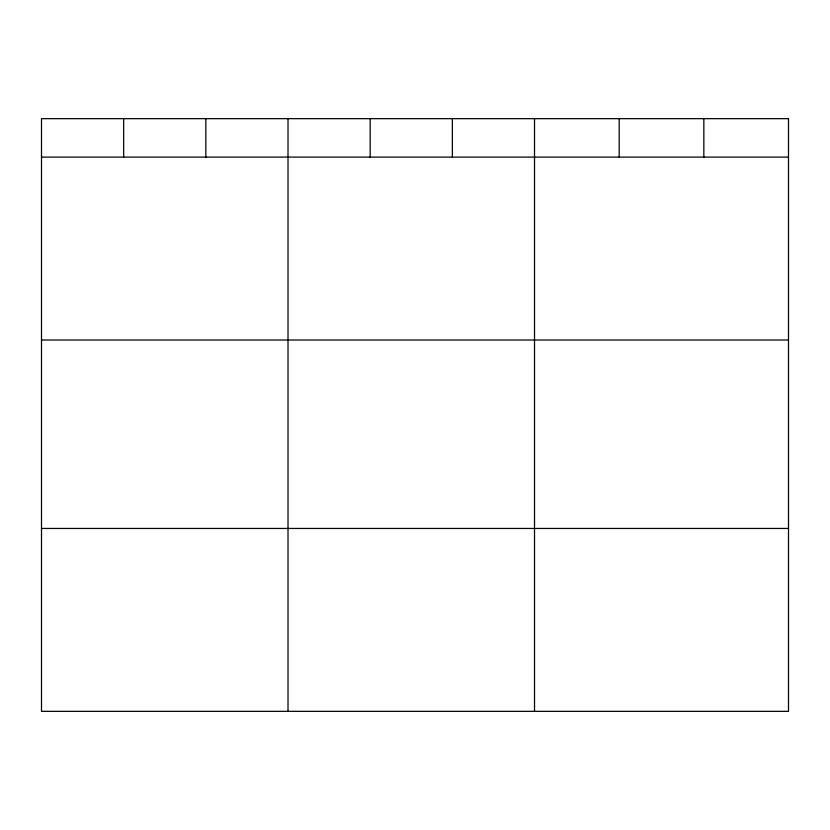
<?xml version="1.0" encoding="UTF-8"?>
<svg xmlns="http://www.w3.org/2000/svg" width="830" height="830" viewBox="0 0 830 830"><rect width="100%" height="100%" fill="white"/><g stroke="black" fill="none" stroke-linecap="round" stroke-linejoin="round"><path stroke-width="1.25" d="M41.5 157.109L788.5 157.109M41.5 340.01L788.5 340.01M41.5 528.451L788.5 528.451M703.84 118.659L703.84 157.109M619.18 118.659L619.18 157.109M534.52 118.659L534.52 711.341M452.35 118.659L452.35 157.109M370.18 118.659L370.18 157.109M288.01 118.659L288.01 711.341M205.84 118.659L205.84 157.109M123.67 118.659L123.67 157.109M788.5 118.659L41.5 118.659L41.5 711.341L788.5 711.341L788.5 118.659"/></g></svg>
